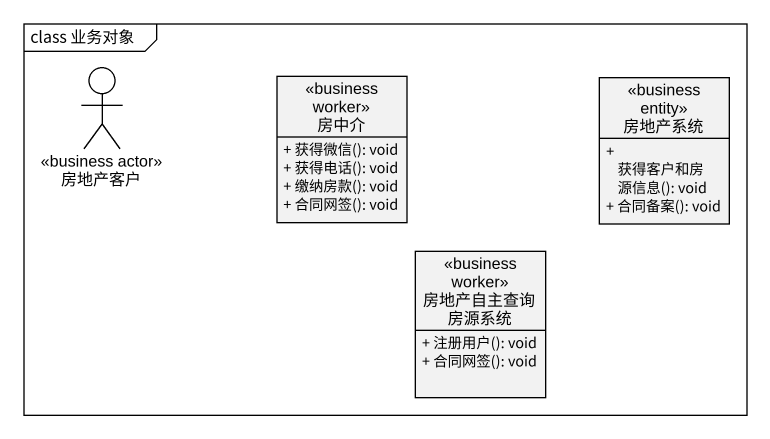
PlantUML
@startuml
mainframe class 业务对象
allowmixing
hide circle
hide empty members
skinparam classAttributeIconSize 0
actor 房地产客户 <<business actor>>
class 房中介 <<business worker>> {
  + 获得微信(): void
  + 获得电话(): void
  + 缴纳房款(): void
  + 合同网签(): void
}
class 房地产系统 <<business entity>> {
  + 获得客户和房源信息(): void
  + 合同备案(): void
}
class 房地产自主查询房源系统 <<business worker>> {
  + 注册用户(): void
  + 合同网签(): void
}
@enduml
